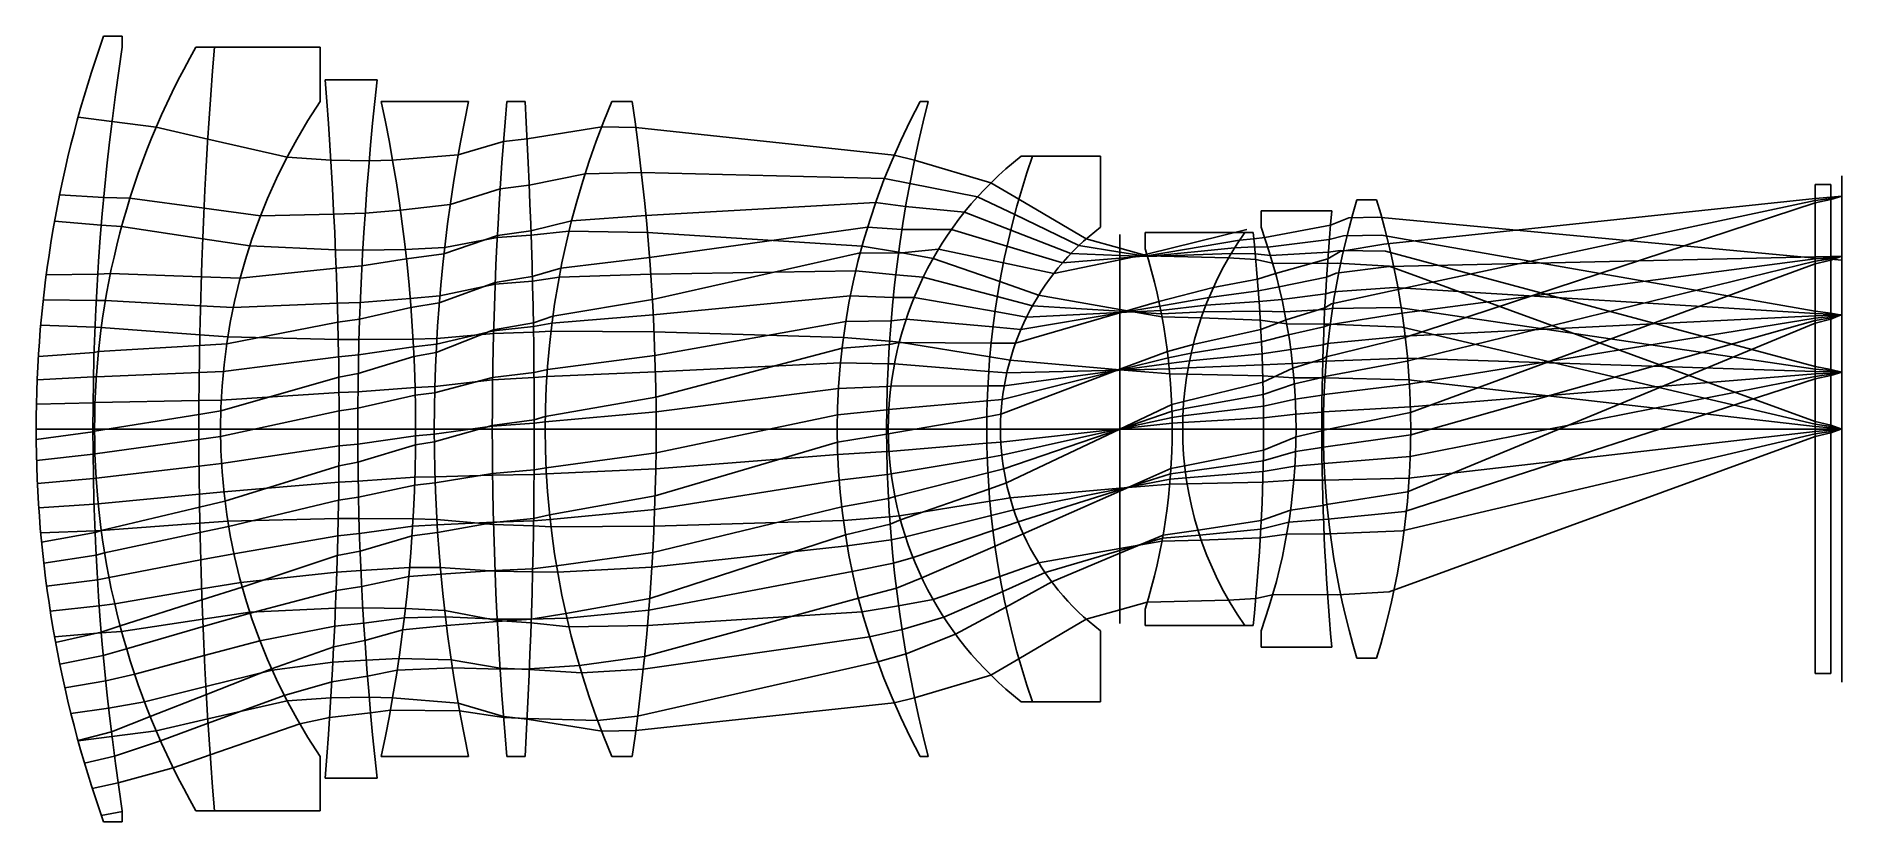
# Model space of a CAD drawing. Extents: x 0 to 165, y -36 to 36.
import ezdxf

# ---------------------------------------------------------------- set-up
doc = ezdxf.new("R2010")
doc.units = 0
doc.header["$LTSCALE"] = 0.5
doc.layers.add('1', color=7, linetype='CONTINUOUS')
doc.layers.add('2', color=7, linetype='CONTINUOUS')

msp = doc.modelspace()

# ---------------------------------------------------------------- linework, layer by layer
at = {"layer": '1', "color": 7}
for p, q in [((6.175532, 36), (7.9001, 36)), ((6.175532, 36), (6.175532, 36)), ((7.9001, 35), (7.9001, 36)), ((14.647889, 35), (16.344307, 35)), ((14.647889, 35), (14.647889, 35)), ((16.344307, 35), (26.016167, 35)), ((16.344307, 35), (16.344307, 35)), ((26.016167, 30), (26.016167, 35)), ((26.481508, 32), (31.25886, 32)), ((26.481508, 32), (26.481508, 32)), ((31.632423, 30), (39.629677, 30)), ((31.632423, 30), (31.632423, 30)), ((43.151338, 30), (44.804782, 30)), ((43.151338, 30), (43.151338, 30)), ((52.768432, 30), (54.614988, 30)), ((52.768432, 30), (52.768432, 30)), ((81.021836, 30), (81.748548, 30)), ((81.021836, 30), (81.021836, 30)), ((90.265313, 25), (91.310701, 25)), ((90.265313, 25), (90.265313, 25)), ((91.310701, 25), (97.541514, 25)), ((91.310701, 25), (91.310701, 25)), ((97.541514, 18.5), (97.541514, 25)), ((165.48, -23.187705), (165.48, 23.187705)), ((163.03, -22.404484), (163.03, 22.404484)), ((163.03, 22.404484), (164.48, 22.404484)), ((163.03, 22.404484), (163.03, 22.404484)), ((164.48, -22.404484), (164.48, 22.404484)), ((112.255911, 18.5), (112.255911, 20)), ((112.255911, 20), (118.73679, 20)), ((112.255911, 20), (112.255911, 20)), ((121.03389, 21), (122.842495, 21)), ((121.03389, 21), (121.03389, 21)), ((99.319, -17.807079), (99.319, 17.807079)), ((101.636145, 16.5), (101.636145, 18)), ((101.636145, 18), (110.757107, 18)), ((101.636145, 18), (101.636145, 18)), ((110.757107, 18), (111.525703, 18)), ((110.757107, 18), (110.757107, 18)), ((101.636145, -16.5), (101.636145, -18)), ((101.636145, -18), (110.757107, -18)), ((101.636145, -18), (101.636145, -18)), ((110.757107, -18), (111.525703, -18)), ((110.757107, -18), (110.757107, -18)), ((97.541514, -18.5), (97.541514, -25)), ((112.255911, -18.5), (112.255911, -20)), ((112.255911, -20), (118.73679, -20)), ((112.255911, -20), (112.255911, -20)), ((121.03389, -21), (122.842495, -21)), ((121.03389, -21), (121.03389, -21)), ((163.03, -22.404484), (164.48, -22.404484)), ((163.03, -22.404484), (163.03, -22.404484)), ((90.265313, -25), (91.310701, -25)), ((90.265313, -25), (90.265313, -25)), ((91.310701, -25), (97.541514, -25)), ((91.310701, -25), (91.310701, -25)), ((26.016167, -30), (26.016167, -35)), ((31.632423, -30), (39.629677, -30)), ((31.632423, -30), (31.632423, -30)), ((43.151338, -30), (44.804782, -30)), ((43.151338, -30), (43.151338, -30)), ((52.768432, -30), (54.614988, -30)), ((52.768432, -30), (52.768432, -30)), ((81.021836, -30), (81.748548, -30)), ((81.021836, -30), (81.021836, -30)), ((26.481508, -32), (31.25886, -32)), ((26.481508, -32), (26.481508, -32)), ((6.175532, -36), (7.9001, -36)), ((6.175532, -36), (6.175532, -36)), ((7.9001, -35), (7.9001, -36)), ((14.647889, -35), (16.344307, -35)), ((14.647889, -35), (14.647889, -35)), ((16.344307, -35), (26.016167, -35)), ((16.344307, -35), (16.344307, -35))]:
    msp.add_line(p, q, dxfattribs=at)
for centre, radius, start, end in [((108.018, 0), 108.018, 160.532155, 199.467845), ((234.2077, 0), 228.9981, 171.208473, 188.791527), ((75.947, 0), 70.5874, 150.274897, 209.725103), ((442.782, 0), 427.8716, 175.307949, 184.692051), ((-369.8368, 0), 397.6081, 355.383771, 4.616229), ((317.2882, 0), 287.8138, 173.616486, 186.383514), ((70.8097, 0), 53.9116, 146.188216, 213.811784), ((-109.6783, 0), 144.4601, 348.014169, 11.985831), ((180.9404, 0), 144.4601, 168.014169, 191.985831), ((376.2461, 0), 334.443, 174.853572, 185.146428), ((-483.7347, 0), 529.3902, 356.751367, 3.248633), ((123.3264, 0), 76.6709, 156.965661, 203.034339), ((-148.4654, 0), 205.2843, 351.59677, 8.40323), ((136.3807, 0), 62.9651, 151.545911, 208.454089), ((198.0437, 0), 120.1023, 165.535088, 194.464912), ((109.848, 0), 31.7566, 128.071864, 231.928136), ((163.7121, 0), 76.5961, 160.95035, 199.04965), ((335.4812, 0), 217.6652, 174.727985, 185.272015), ((191.373444, 0), 73.407444, 163.376911, 196.623089), ((53.810468, 0), 72.155532, 343.079892, 16.920108), ((111.6402, 0), 23.2599, 127.310704, 232.689296), ((60.4668, 0), 54.9942, 340.34236, 19.65764), ((136.4062, 0), 31.3349, 144.93962, 215.06038), ((-58.3105, 0), 170.7874, 353.950122, 6.049878), ((48.0222, 0), 56.0955, 342.89395, 17.10605)]:
    msp.add_arc(centre, radius, start, end, dxfattribs=at)
at = {"layer": '2', "color": 7}
for p, q in [((3.844036, 28.56), (6.94948, 28.175008)), ((6.94948, 28.175008), (11.009648, 27.67167)), ((11.009648, 27.67167), (15.736172, 26.570042)), ((15.736172, 26.570042), (22.991028, 24.89649)), ((42.843264, 26.356572), (44.987396, 26.588138)), ((44.987396, 26.588138), (51.83498, 27.702054)), ((51.83498, 27.702054), (54.951778, 27.62418)), ((54.951778, 27.62418), (78.636414, 25.103809)), ((22.991028, 24.89649), (27.00686, 24.643678)), ((32.668534, 24.619086), (38.682051, 25.125336)), ((38.682051, 25.125336), (42.843264, 26.356572)), ((78.636414, 25.103809), (80.493592, 24.627921)), ((27.00686, 24.643678), (30.52583, 24.578988)), ((30.52583, 24.578988), (32.668534, 24.619086)), ((45.18387, 22.341214), (50.307412, 23.380638)), ((50.307412, 23.380638), (55.470051, 23.49416)), ((55.470051, 23.49416), (77.746607, 22.94879)), ((80.493592, 24.627921), (87.47898, 22.541264)), ((37.950926, 20.56042), (42.528209, 22.011124)), ((42.528209, 22.011124), (45.18387, 22.341214)), ((77.746607, 22.94879), (80.067726, 22.499602)), ((80.067726, 22.499602), (86.27797, 21.282278)), ((87.47898, 22.541264), (90.066605, 21.054775)), ((2.152149, 21.454833), (6.194698, 21.217931)), ((6.194698, 21.217931), (8.601511, 21.146304)), ((8.601511, 21.146304), (15.389147, 20.234996)), ((15.389147, 20.234996), (20.566174, 19.546067)), ((30.154803, 19.778675), (33.382301, 20.059531)), ((33.382301, 20.059531), (37.950926, 20.56042)), ((55.885665, 19.552139), (76.934636, 20.754981)), ((76.934636, 20.754981), (79.685005, 20.390729)), ((79.685005, 20.390729), (85.072716, 19.866226)), ((85.072716, 19.866226), (89.316368, 18.227384)), ((86.27797, 21.282278), (89.681091, 19.656352)), ((90.066605, 21.054775), (96.24045, 17.431886)), ((123.489145, 16.945726), (163.03, 21.129724)), ((124.510263, 12.719489), (163.03, 20.927933)), ((125.327609, 8.351081), (163.03, 20.713612)), ((163.03, 21.129724), (164.48, 21.230001)), ((163.03, 20.927933), (164.48, 21.127951)), ((163.03, 20.713612), (164.48, 21.016206)), ((164.48, 21.016206), (165.48, 21.344104)), ((164.48, 21.127951), (165.48, 21.341048)), ((164.48, 21.230001), (165.48, 21.335816)), ((1.691302, 19.04), (5.973696, 18.691418)), ((5.973696, 18.691418), (7.838021, 18.540442)), ((7.838021, 18.540442), (15.265013, 17.416425)), ((20.566174, 19.546067), (27.283525, 19.688785)), ((27.283525, 19.688785), (30.154803, 19.778675)), ((45.34398, 18.158592), (49.066286, 19.075177)), ((49.066286, 19.075177), (55.885665, 19.552139)), ((56.21725, 15.705306), (76.193865, 18.497261)), ((76.193865, 18.497261), (79.339174, 18.270137)), ((79.339174, 18.270137), (83.873173, 18.269921)), ((83.873173, 18.269921), (88.970561, 16.753058)), ((89.316368, 18.227384), (94.82411, 16.069912)), ((89.681091, 19.656352), (95.553395, 16.79993)), ((101.779775, 16.02586), (110.962871, 18.289696)), ((112.591158, 17.533208), (118.618866, 18.677992)), ((118.618866, 18.677992), (120.28656, 19.338017)), ((120.28656, 19.338017), (122.953814, 19.401722)), ((122.953814, 19.401722), (163.03, 15.659147)), ((15.265013, 17.416425), (19.573042, 16.770971)), ((19.573042, 16.770971), (27.431654, 16.430959)), ((33.843178, 16.440982), (37.441771, 16.63923)), ((37.374944, 16.052426), (42.273027, 17.723053)), ((37.441771, 16.63923), (42.263397, 17.540653)), ((42.263397, 17.540653), (45.35765, 17.755815)), ((42.273027, 17.723053), (45.34398, 18.158592)), ((45.35765, 17.755815), (48.826033, 18.114144)), ((48.826033, 18.114144), (56.026506, 18.01955)), ((56.026506, 18.01955), (75.688009, 16.763087)), ((75.688009, 16.763087), (79.041448, 16.218089)), ((88.970561, 16.753058), (94.055968, 15.225562)), ((95.553395, 16.79993), (99.319, 16.202296)), ((96.24045, 17.431886), (99.319, 16.568056)), ((99.319, 16.568056), (101.827729, 15.864116)), ((101.82925, 15.858955), (110.283169, 17.305005)), ((101.84883, 15.792373), (109.831801, 16.603532)), ((109.831801, 16.603532), (111.660188, 16.68236)), ((110.283169, 17.305005), (111.58463, 17.435049)), ((111.58463, 17.435049), (112.591158, 17.533208)), ((111.660188, 16.68236), (112.871858, 16.67549)), ((112.871858, 16.67549), (118.509081, 17.356235)), ((118.509081, 17.356235), (119.807466, 17.694168)), ((119.490283, 16.262491), (123.489145, 16.945726)), ((119.807466, 17.694168), (123.292096, 17.756037)), ((123.292096, 17.756037), (163.03, 10.784034)), ((27.431654, 16.430959), (29.941908, 16.397932)), ((27.497606, 14.750288), (29.862596, 14.943418)), ((29.862596, 14.943418), (33.93876, 15.583985)), ((29.941908, 16.397932), (33.843178, 16.440982)), ((33.93876, 15.583985), (37.374944, 16.052426)), ((48.085773, 14.740248), (56.21725, 15.705306)), ((56.4754, 11.870648), (75.521016, 16.146289)), ((75.521016, 16.146289), (79.025902, 16.103608)), ((79.025902, 16.103608), (82.692531, 16.463965)), ((79.041448, 16.218089), (82.203996, 15.629802)), ((82.203996, 15.629802), (88.316559, 13.50833)), ((82.692531, 16.463965), (88.642185, 15.214151)), ((88.642185, 15.214151), (93.252216, 14.244473)), ((93.252216, 14.244473), (99.319, 15.51181)), ((94.055968, 15.225562), (99.319, 15.654411)), ((94.82411, 16.069912), (99.319, 15.892324)), ((99.319, 16.202296), (101.846239, 15.801202)), ((99.319, 15.51181), (101.779775, 16.02586)), ((99.319, 15.892324), (101.84883, 15.792373)), ((99.319, 15.654411), (101.82925, 15.858955)), ((101.827729, 15.864116), (109.283789, 15.69238)), ((101.846239, 15.801202), (109.515577, 16.08634)), ((109.283789, 15.69238), (111.769201, 15.531619)), ((109.515577, 16.08634), (111.72011, 16.06013)), ((111.72011, 16.06013), (113.109055, 15.910845)), ((111.769201, 15.531619), (113.316293, 15.208325)), ((113.109055, 15.910845), (118.42003, 16.204558)), ((113.316293, 15.208325), (118.345657, 15.175482)), ((113.586661, 14.23525), (118.376245, 15.606984)), ((118.345657, 15.175482), (119.290466, 15.208414)), ((118.376245, 15.606984), (119.490283, 16.262491)), ((118.42003, 16.204558), (119.509822, 16.359181)), ((119.290466, 15.208414), (123.997882, 14.908121)), ((119.509822, 16.359181), (123.655754, 16.279776)), ((123.655754, 16.279776), (163.03, 5.712149)), ((123.997882, 14.908121), (163.03, 0.682902)), ((124.003285, 14.886113), (163.03, 15.78894)), ((124.950575, 10.569648), (163.03, 15.582881)), ((125.612133, 6.202901), (163.03, 15.366664)), ((125.94522, 1.4992), (163.03, 15.136015)), ((163.03, 15.78894), (164.48, 15.81093)), ((163.03, 15.582881), (164.48, 15.707428)), ((163.03, 15.659147), (164.48, 15.570585)), ((163.03, 15.366664), (164.48, 15.595611)), ((163.03, 15.136015), (164.48, 15.472862)), ((164.48, 15.472862), (165.48, 15.840582)), ((164.48, 15.595611), (165.48, 15.840515)), ((164.48, 15.707428), (165.48, 15.83908)), ((164.48, 15.81093), (165.48, 15.834063)), ((164.48, 15.570585), (165.48, 15.477199)), ((0.929623, 14.140998), (5.648606, 14.172876)), ((5.648606, 14.172876), (6.812574, 14.248234)), ((6.812574, 14.248234), (15.137679, 13.944198)), ((15.137679, 13.944198), (18.69805, 13.814359)), ((18.69805, 13.814359), (27.497606, 14.750288)), ((36.943116, 11.554331), (42.073035, 13.434394)), ((36.995724, 12.19224), (42.066019, 13.258718)), ((42.066019, 13.258718), (45.48188, 13.557129)), ((42.073035, 13.434394), (45.470945, 13.977464)), ((45.470945, 13.977464), (48.085773, 14.740248)), ((45.48188, 13.557129), (47.928572, 13.913824)), ((47.928572, 13.913824), (56.327391, 14.197063)), ((56.327391, 14.197063), (75.107347, 14.497585)), ((75.107347, 14.497585), (78.774663, 14.123004)), ((78.774663, 14.123004), (81.295922, 13.901816)), ((81.295922, 13.901816), (88.084002, 12.138917)), ((88.316559, 13.50833), (91.868725, 12.252009)), ((107.875346, 12.956323), (111.923406, 13.738752)), ((111.923406, 13.738752), (113.586661, 14.23525)), ((113.899222, 13.013004), (118.26157, 13.920188)), ((118.26157, 13.920188), (119.130741, 14.278139)), ((119.130741, 14.278139), (124.003285, 14.886113)), ((0.65099, 11.841177), (5.511791, 11.760572)), ((5.511791, 11.760572), (6.348, 11.771159)), ((6.348, 11.771159), (15.059435, 11.292185)), ((27.604199, 11.526224), (29.708437, 11.604444)), ((29.708437, 11.604444), (34.284908, 11.971432)), ((34.284908, 11.971432), (36.995724, 12.19224)), ((47.35586, 10.339439), (56.4754, 11.870648)), ((56.552111, 10.462512), (74.609484, 12.203307)), ((74.609484, 12.203307), (78.546034, 12.036207)), ((78.546034, 12.036207), (80.467994, 12.053917)), ((80.467994, 12.053917), (87.875415, 10.759171)), ((88.084002, 12.138917), (91.304274, 11.290397)), ((91.868725, 12.252009), (99.319, 10.942515)), ((99.319, 10.642393), (102.888912, 11.676857)), ((102.888912, 11.676857), (107.875346, 12.956323)), ((102.979952, 11.240581), (107.486763, 12.064084)), ((107.194827, 11.338944), (112.0761, 11.693701)), ((107.486763, 12.064084), (112.006813, 12.662899)), ((112.006813, 12.662899), (113.899222, 13.013004)), ((112.0761, 11.693701), (114.168398, 11.853287)), ((114.168398, 11.853287), (118.168603, 12.384451)), ((118.168603, 12.384451), (118.869225, 12.569779)), ((118.71913, 11.465413), (124.510263, 12.719489)), ((118.869225, 12.569779), (124.456546, 12.961196)), ((124.456546, 12.961196), (163.03, 10.588196)), ((15.059435, 11.292185), (18.059164, 11.128411)), ((18.059164, 11.128411), (27.604199, 11.526224)), ((27.65086, 9.785752), (29.649957, 10.051103)), ((29.649957, 10.051103), (34.352356, 11.130621)), ((34.352356, 11.130621), (36.943116, 11.554331)), ((45.565998, 9.734228), (47.35586, 10.339439)), ((47.272639, 9.708363), (56.552111, 10.462512)), ((78.351808, 9.920359), (79.72956, 10.06783)), ((79.72956, 10.06783), (87.688396, 9.346598)), ((87.875415, 10.759171), (90.761132, 10.251218)), ((89.75224, 7.870206), (99.319, 10.642393)), ((90.242058, 9.118248), (99.319, 10.630609)), ((90.761132, 10.251218), (99.319, 10.683353)), ((91.304274, 11.290397), (99.319, 10.789753)), ((99.319, 10.630609), (102.979952, 11.240581)), ((99.319, 10.942515), (103.170392, 10.265577)), ((99.319, 10.683353), (103.054061, 10.871957)), ((99.319, 10.789753), (103.116198, 10.552559)), ((103.054061, 10.871957), (107.194827, 11.338944)), ((103.116198, 10.552559), (106.965528, 10.729529)), ((103.170392, 10.265577), (106.777701, 10.199412)), ((106.777701, 10.199412), (112.185857, 9.966349)), ((106.965528, 10.729529), (112.13491, 10.802688)), ((112.13491, 10.802688), (114.402965, 10.735554)), ((112.185857, 9.966349), (114.609588, 9.639529)), ((112.233268, 9.119158), (114.542222, 10.010532)), ((114.402965, 10.735554), (118.092037, 10.958614)), ((114.542222, 10.010532), (118.098731, 11.090606)), ((118.092037, 10.958614), (118.664437, 11.035363)), ((118.098731, 11.090606), (118.71913, 11.465413)), ((118.491418, 9.551399), (124.950575, 10.569648)), ((118.664437, 11.035363), (124.844878, 11.118436)), ((124.844878, 11.118436), (163.03, 5.492353)), ((125.304354, 8.50355), (163.03, 10.375659)), ((125.810397, 4.106831), (163.03, 10.158588)), ((163.03, 10.784034), (164.48, 10.618679)), ((163.03, 10.588196), (164.48, 10.529773)), ((163.03, 10.375659), (164.48, 10.422804)), ((163.03, 10.158588), (164.48, 10.312015)), ((163.03, 9.927176), (164.48, 10.189323)), ((163.03, 9.693445), (164.48, 10.068887)), ((164.48, 10.618679), (165.48, 10.44323)), ((164.48, 10.529773), (165.48, 10.468254)), ((164.48, 10.068887), (165.48, 10.482621)), ((164.48, 10.312015), (165.48, 10.474611)), ((164.48, 10.422804), (165.48, 10.472428)), ((164.48, 10.189323), (165.48, 10.471243)), ((0.420333, 9.52), (5.399302, 9.319155)), ((5.399302, 9.319155), (5.974414, 9.296144)), ((5.974414, 9.296144), (14.997314, 8.623701)), ((14.997314, 8.623701), (17.561972, 8.434455)), ((17.466897, 7.81063), (27.65086, 9.785752)), ((17.561972, 8.434455), (27.686483, 8.212227)), ((34.547474, 8.224759), (36.718012, 8.283922)), ((36.651179, 7.024328), (41.926604, 9.088175)), ((36.689359, 7.769021), (41.924208, 8.999614)), ((36.718012, 8.283922), (41.917737, 8.755918)), ((41.917737, 8.755918), (45.581004, 8.880829)), ((41.924208, 8.999614), (45.572299, 9.385368)), ((41.926604, 9.088175), (45.565998, 9.734228)), ((45.572299, 9.385368), (47.272639, 9.708363)), ((45.581004, 8.880829), (47.180998, 8.961286)), ((47.180998, 8.961286), (56.62557, 8.907177)), ((56.62557, 8.907177), (73.976014, 8.382064)), ((56.708433, 6.733653), (74.190662, 9.849011)), ((73.976014, 8.382064), (78.211297, 8.04721)), ((74.190662, 9.849011), (78.351808, 9.920359)), ((87.688396, 9.346598), (90.242058, 9.118248)), ((106.043913, 7.74645), (112.233268, 9.119158)), ((112.29062, 7.974566), (114.779253, 8.632468)), ((114.609588, 9.639529), (118.028095, 9.606571)), ((114.779253, 8.632468), (118.016983, 9.35167)), ((118.016983, 9.35167), (118.491418, 9.551399)), ((118.028095, 9.606571), (118.498079, 9.612627)), ((118.220145, 6.614646), (125.327609, 8.351081)), ((118.320248, 7.822587), (125.304354, 8.50355)), ((118.498079, 9.612627), (125.172516, 9.323325)), ((125.172516, 9.323325), (163.03, 0.450553)), ((125.659795, -5.767888), (163.03, 9.693445)), ((125.963474, -0.522618), (163.03, 9.927176)), ((0.205041, 6.652375), (5.31734, 7.023726)), ((5.31734, 7.023726), (5.716381, 7.088102)), ((5.716381, 7.088102), (14.978968, 7.659766)), ((14.978968, 7.659766), (17.466897, 7.81063)), ((17.156544, 5.272524), (27.716167, 6.621129)), ((27.686483, 8.212227), (29.591214, 8.199261)), ((27.716167, 6.621129), (29.554335, 6.782809)), ((29.519268, 5.081864), (34.62916, 6.639084)), ((29.554335, 6.782809), (34.584849, 7.540851)), ((29.591214, 8.199261), (34.547474, 8.224759)), ((34.584849, 7.540851), (36.689359, 7.769021)), ((34.62916, 6.639084), (36.651179, 7.024328)), ((46.850208, 5.460669), (56.708433, 6.733653)), ((56.798059, 2.925073), (73.85162, 7.397157)), ((73.85162, 7.397157), (78.190562, 7.732251)), ((78.190562, 7.732251), (79.09497, 7.920402)), ((78.211297, 8.04721), (79.106984, 7.966904)), ((79.09497, 7.920402), (87.521824, 7.874287)), ((79.106984, 7.966904), (87.401064, 6.602146)), ((87.521824, 7.874287), (89.75224, 7.870206)), ((99.319, 5.468922), (103.665047, 7.111869)), ((103.665047, 7.111869), (106.043913, 7.74645)), ((103.735612, 6.536116), (105.851069, 6.946935)), ((105.700112, 6.24597), (112.337513, 6.898681)), ((105.851069, 6.946935), (112.29062, 7.974566)), ((112.337513, 6.898681), (114.974938, 7.295541)), ((114.974938, 7.295541), (117.953092, 7.724093)), ((117.953092, 7.724093), (118.320248, 7.822587)), ((5.522622, 4.794576), (14.941791, 5.182829)), ((14.941791, 5.182829), (17.156544, 5.272524)), ((27.742878, 4.754045), (29.519268, 5.081864)), ((41.836186, 4.704195), (45.630212, 5.174325)), ((45.630212, 5.174325), (46.850208, 5.460669)), ((46.8074, 4.823859), (56.752177, 5.233556)), ((56.752177, 5.233556), (73.70837, 6.064892)), ((73.70837, 6.064892), (78.090311, 5.978871)), ((78.090311, 5.978871), (78.66009, 5.98297)), ((78.66009, 5.98297), (87.298181, 5.27973)), ((87.298181, 5.27973), (88.956233, 5.143985)), ((87.401064, 6.602146), (89.247724, 6.29285)), ((88.419424, 1.348528), (99.319, 5.468922)), ((88.53638, 2.690064), (99.319, 5.418525)), ((88.717827, 3.948133), (99.319, 5.39727)), ((88.956233, 5.143985), (99.319, 5.40393)), ((89.247724, 6.29285), (99.319, 5.435796)), ((99.319, 5.418525), (103.735612, 6.536116)), ((99.319, 5.39727), (103.794915, 6.009109)), ((99.319, 5.40393), (103.845694, 5.51748)), ((99.319, 5.435796), (103.890214, 5.046791)), ((103.794915, 6.009109), (105.700112, 6.24597)), ((103.845694, 5.51748), (105.578554, 5.615352)), ((103.890214, 5.046791), (105.477818, 5.031019)), ((105.477818, 5.031019), (112.407131, 4.881235)), ((105.578554, 5.615352), (112.375869, 5.873623)), ((112.375869, 5.873623), (115.134115, 5.987207)), ((112.422923, 4.293503), (115.177309, 5.578731)), ((115.134115, 5.987207), (117.903631, 6.175803)), ((115.177309, 5.578731), (117.910998, 6.430115)), ((117.903631, 6.175803), (118.190501, 6.213681)), ((117.910998, 6.430115), (118.220145, 6.614646)), ((118.101837, 4.825672), (125.612133, 6.202901)), ((118.190501, 6.213681), (125.579014, 6.488405)), ((125.579014, 6.488405), (163.03, 5.272233)), ((125.927353, 2.044845), (163.03, 5.052508)), ((163.03, 5.712149), (164.48, 5.462076)), ((163.03, 5.492353), (164.48, 5.353139)), ((163.03, 5.272233), (164.48, 5.24137)), ((163.03, 5.052508), (164.48, 5.12943)), ((163.03, 4.825492), (164.48, 5.011468)), ((164.48, 5.462076), (165.48, 5.193687)), ((164.48, 5.353139), (165.48, 5.205802)), ((164.48, 5.24137), (165.48, 5.208896)), ((164.48, 4.889647), (165.48, 5.212632)), ((164.48, 5.12943), (165.48, 5.210494)), ((164.48, 5.011468), (165.48, 5.209259)), ((0.094459, 4.51638), (5.259209, 4.766367)), ((5.259209, 4.766367), (5.522622, 4.794576)), ((16.923749, 1.662785), (27.742878, 4.754045)), ((16.963532, 2.655332), (27.757274, 3.339667)), ((27.757274, 3.339667), (29.49467, 3.415808)), ((29.49467, 3.415808), (34.731632, 3.806845)), ((34.731632, 3.806845), (36.533067, 3.904182)), ((34.748847, 3.085387), (36.518563, 3.324689)), ((36.518563, 3.324689), (41.836186, 4.704195)), ((36.533067, 3.904182), (41.833563, 4.513875)), ((41.833563, 4.513875), (45.634512, 4.713952)), ((45.634512, 4.713952), (46.8074, 4.823859)), ((56.812956, 1.562228), (73.525488, 3.718358)), ((73.525488, 3.718358), (78.004622, 3.896449)), ((78.004622, 3.896449), (78.335646, 3.931053)), ((78.335646, 3.931053), (87.217563, 3.943137)), ((87.217563, 3.943137), (88.717827, 3.948133)), ((105.173642, 2.530471), (112.422923, 4.293503)), ((112.407131, 4.881235), (115.260497, 4.691786)), ((112.447454, 3.171318), (115.305089, 4.138132)), ((115.260497, 4.691786), (117.866225, 4.675672)), ((115.305089, 4.138132), (117.86735, 4.727724)), ((117.866225, 4.675672), (118.093609, 4.676536)), ((117.86735, 4.727724), (118.101837, 4.825672)), ((118.024243, 3.155387), (125.810397, 4.106831)), ((118.093609, 4.676536), (125.779292, 4.499717)), ((125.443379, -7.548581), (163.03, 4.59133)), ((125.779292, 4.499717), (163.03, 0.223019)), ((125.907464, -2.516989), (163.03, 4.825492)), ((163.03, 4.59133), (164.48, 4.889647)), ((0.024109, 2.282067), (5.222259, 2.407855)), ((5.222259, 2.407855), (5.401006, 2.417403)), ((5.401006, 2.417403), (14.918384, 2.613855)), ((14.912503, 1.341356), (16.923749, 1.662785)), ((14.918384, 2.613855), (16.963532, 2.655332)), ((16.902369, -0.678473), (27.767782, 1.672663)), ((27.767782, 1.672663), (29.480745, 1.911117)), ((29.480745, 1.911117), (34.748847, 3.085387)), ((46.663875, 1.133182), (56.798059, 2.925073)), ((73.429169, 1.307142), (77.954268, 1.758089)), ((77.954268, 1.758089), (78.142258, 1.796542)), ((78.142258, 1.796542), (87.159004, 2.566313)), ((87.159004, 2.566313), (88.53638, 2.690064)), ((99.319, -0.018408), (104.073337, 2.230502)), ((104.073337, 2.230502), (105.173642, 2.530471)), ((104.093938, 1.632577), (105.125461, 1.841554)), ((105.09428, 1.199836), (112.464121, 2.089191)), ((105.125461, 1.841554), (112.447454, 3.171318)), ((112.464121, 2.089191), (115.392965, 2.734678)), ((115.392965, 2.734678), (117.838159, 3.105808)), ((117.838159, 3.105808), (118.024243, 3.155387)), ((117.980252, 1.559584), (125.927353, 2.044845)), ((0, 0), (5.2096, 0)), ((5.2096, 0), (5.3596, 0)), ((5.3596, 0), (14.9104, 0)), ((5.359904, -0.207154), (14.912503, 1.341356)), ((14.9104, 0), (16.8981, 0)), ((16.8981, 0), (27.7713, 0)), ((27.7713, 0), (29.4744, 0)), ((29.4744, 0), (34.7818, 0)), ((34.7818, 0), (36.4803, 0)), ((36.4803, 0), (41.8031, 0)), ((36.481118, -0.486077), (41.803197, 0.254212)), ((36.485184, -1.187837), (41.803242, 0.308696)), ((41.8031, 0), (45.6555, 0)), ((41.803197, 0.254212), (45.655237, 0.527993)), ((41.803242, 0.308696), (45.654814, 0.851949)), ((45.654814, 0.851949), (46.663875, 1.133182)), ((45.655237, 0.527993), (46.658391, 0.665829)), ((45.6555, 0), (46.6555, 0)), ((46.6555, 0), (56.8189, 0)), ((46.658391, 0.665829), (56.812956, 1.562228)), ((56.80721, -2.190766), (73.429169, 1.307142)), ((56.8189, 0), (73.4156, 0)), ((73.4156, 0), (77.9414, 0)), ((77.9414, 0), (78.0914, 0)), ((78.0914, 0), (87.116, 0)), ((78.094468, -0.441393), (87.124128, 1.11582)), ((87.116, 0), (88.3803, 0)), ((87.124128, 1.11582), (88.419424, 1.348528)), ((88.3803, 0), (99.319, 0)), ((88.411193, -1.198409), (99.319, 0.000112)), ((88.505442, -2.409547), (99.319, 0.000302)), ((99.319, -0.002501), (104.093938, 1.632577)), ((99.319, 0.000302), (104.107543, 1.06745)), ((99.319, 0.000112), (104.115223, 0.527109)), ((99.319, 0), (104.1177, 0)), ((104.107543, 1.06745), (105.09428, 1.199836)), ((104.115223, 0.527109), (105.076881, 0.591362)), ((104.1177, 0), (105.0713, 0)), ((105.0713, 0), (112.4769, 0)), ((105.076881, 0.591362), (112.473753, 1.036748)), ((112.473753, 1.036748), (115.444189, 1.359681)), ((112.4769, 0), (115.461, 0)), ((115.444189, 1.359681), (117.82144, 1.538945)), ((115.461, 0), (117.816, 0)), ((117.816, 0), (117.966, 0)), ((117.82144, 1.538945), (117.980252, 1.559584)), ((117.966, 0), (125.966, 0)), ((117.966087, -0.121553), (125.94522, 1.4992)), ((125.966, 0), (163.03, 0)), ((163.03, 0.682902), (164.48, 0.348839)), ((163.03, 0.450553), (164.48, 0.231145)), ((163.03, 0.223019), (164.48, 0.114279)), ((163.03, 0), (164.48, 0)), ((164.48, 0.348839), (165.48, -0.01561)), ((164.48, 0.231145), (165.48, -0.003228)), ((164.48, 0.114279), (165.48, -0.00053)), ((164.48, -0.348839), (165.48, 0.01561)), ((164.48, -0.231145), (165.48, 0.003228)), ((164.48, -0.114279), (165.48, 0.00053)), ((164.48, 0), (165.48, 0)), ((0.004384, -0.973226), (5.209733, -0.246495)), ((5.209733, -0.246495), (5.359904, -0.207154)), ((5.396175, -2.272046), (14.911457, -0.951118)), ((14.911457, -0.951118), (16.902369, -0.678473)), ((16.991438, -3.171011), (27.768262, -1.554199)), ((27.768262, -1.554199), (29.477768, -1.39234)), ((29.477768, -1.39234), (34.780455, -0.623368)), ((29.490386, -3.033467), (34.774389, -1.463278)), ((34.774389, -1.463278), (36.485184, -1.187837)), ((34.780455, -0.623368), (36.481118, -0.486077)), ((56.727539, -6.123856), (73.427303, -1.213914)), ((73.427303, -1.213914), (77.942393, -0.488488)), ((77.942393, -0.488488), (78.094468, -0.441393)), ((78.15747, -2.047423), (87.12716, -1.307479)), ((87.12716, -1.307479), (88.411193, -1.198409)), ((88.668401, -3.649576), (99.319, -0.002501)), ((88.911265, -4.941504), (99.319, -0.018408)), ((112.465863, -1.941648), (115.456268, -0.721397)), ((115.456268, -0.721397), (117.816075, -0.180973)), ((117.816075, -0.180973), (117.966087, -0.121553)), ((117.982229, -1.664348), (125.963474, -0.522618)), ((123.997882, -14.908121), (163.03, -0.682902)), ((125.172516, -9.323325), (163.03, -0.450553)), ((125.779292, -4.499717), (163.03, -0.223019)), ((163.03, -0.223019), (164.48, -0.114279)), ((163.03, -0.450553), (164.48, -0.231145)), ((163.03, -0.682902), (164.48, -0.348839)), ((0.03891, -2.899046), (5.221229, -2.307753)), ((5.221229, -2.307753), (5.396175, -2.272046)), ((14.923979, -3.408806), (16.991438, -3.171011)), ((27.757066, -3.364326), (29.490386, -3.033467)), ((46.737753, -3.550499), (56.80721, -2.190766)), ((56.786385, -3.653555), (73.458863, -2.333713)), ((73.458863, -2.333713), (77.959182, -2.066656)), ((77.959182, -2.066656), (78.15747, -2.047423)), ((78.35801, -4.106361), (87.161514, -2.640137)), ((87.161514, -2.640137), (88.505442, -2.409547)), ((105.253257, -3.371961), (112.465863, -1.941648)), ((105.317978, -3.924077), (112.451787, -2.928683)), ((112.451787, -2.928683), (115.421875, -2.074075)), ((115.356249, -3.392697), (117.839442, -3.194424)), ((115.421875, -2.074075), (117.822677, -1.704835)), ((117.822677, -1.704835), (117.982229, -1.664348)), ((117.839442, -3.194424), (118.024844, -3.171654)), ((118.024844, -3.171654), (125.907464, -2.516989)), ((0.115827, -5.000943), (5.254671, -4.543143)), ((5.254671, -4.543143), (5.503587, -4.50628)), ((5.503587, -4.50628), (14.923979, -3.408806)), ((17.20772, -5.769609), (27.741492, -4.868577)), ((17.303506, -6.599074), (27.757066, -3.364326)), ((27.741492, -4.868577), (29.514076, -4.778793)), ((29.514076, -4.778793), (34.714241, -4.41754)), ((34.690537, -5.134133), (36.564601, -4.934485)), ((34.714241, -4.41754), (36.546372, -4.368652)), ((36.546372, -4.368652), (41.829999, -4.241693)), ((36.564601, -4.934485), (41.828059, -4.085853)), ((41.828059, -4.085853), (45.642233, -3.74787)), ((41.829999, -4.241693), (45.639068, -4.171029)), ((45.639068, -4.171029), (46.766398, -4.122264)), ((45.642233, -3.74787), (46.737753, -3.550499)), ((46.766398, -4.122264), (56.786385, -3.653555)), ((56.68584, -7.390044), (73.591341, -4.701082)), ((73.591341, -4.701082), (78.013947, -4.173835)), ((78.013947, -4.173835), (78.35801, -4.106361)), ((78.700954, -6.192186), (87.222, -4.028299)), ((87.222, -4.028299), (88.668401, -3.649576)), ((87.314684, -5.513387), (88.911265, -4.941504)), ((99.319, -5.691463), (104.000125, -3.630017)), ((99.319, -5.573605), (103.966628, -4.114129)), ((99.319, -5.491494), (103.930164, -4.583091)), ((103.930164, -4.583091), (105.392164, -4.472752)), ((103.966628, -4.114129), (105.317978, -3.924077)), ((104.000125, -3.630017), (105.253257, -3.371961)), ((105.392164, -4.472752), (112.432262, -3.904514)), ((105.477818, -5.031019), (112.407131, -4.881235)), ((112.407131, -4.881235), (115.260497, -4.691786)), ((112.432262, -3.904514), (115.356249, -3.392697)), ((115.260497, -4.691786), (117.866225, -4.675672)), ((117.866225, -4.675672), (118.093609, -4.676536)), ((118.093609, -4.676536), (125.779292, -4.499717)), ((5.693892, -6.861621), (14.952212, -5.981531)), ((14.952212, -5.981531), (17.20772, -5.769609)), ((14.970153, -7.150523), (17.303506, -6.599074)), ((17.642399, -8.927416), (27.717929, -6.514514)), ((27.717929, -6.514514), (29.542239, -6.248632)), ((29.542239, -6.248632), (34.690537, -5.134133)), ((47.060722, -7.872308), (56.727539, -6.123856)), ((73.821968, -7.14205), (78.110401, -6.369173)), ((78.110401, -6.369173), (78.700954, -6.192186)), ((79.106984, -7.966904), (87.401064, -6.602146)), ((79.202799, -8.327864), (87.314684, -5.513387)), ((87.401064, -6.602146), (89.247724, -6.29285)), ((89.247724, -6.29285), (99.319, -5.435796)), ((89.591458, -7.407828), (99.319, -5.491494)), ((89.990243, -8.503076), (99.319, -5.573605)), ((90.452099, -9.596214), (99.319, -5.691463)), ((99.319, -5.435796), (103.890214, -5.046791)), ((103.890214, -5.046791), (105.477818, -5.031019)), ((118.244297, -6.92469), (125.659795, -5.767888)), ((0.241856, -7.224348), (5.313492, -6.897192)), ((5.313492, -6.897192), (5.693892, -6.861621)), ((5.975549, -9.304684), (14.970153, -7.150523)), ((17.561972, -8.434455), (27.686483, -8.212227)), ((27.686483, -8.212227), (29.591214, -8.199261)), ((29.591214, -8.199261), (34.547474, -8.224759)), ((34.547474, -8.224759), (36.718012, -8.283922)), ((41.913176, -8.579995), (45.59205, -8.196103)), ((45.59205, -8.196103), (47.060722, -7.872308)), ((47.104141, -8.282155), (56.68584, -7.390044)), ((56.507398, -11.304693), (73.821968, -7.14205)), ((73.976014, -8.382064), (78.211297, -8.04721)), ((78.211297, -8.04721), (79.106984, -7.966904)), ((79.672526, -9.895574), (87.528073, -7.934521)), ((87.528073, -7.934521), (89.591458, -7.407828)), ((112.27123, -8.379114), (114.956831, -7.429576)), ((114.956831, -7.429576), (117.928432, -6.995178)), ((117.928432, -6.995178), (118.244297, -6.92469)), ((117.974155, -8.29607), (118.36006, -8.255713)), ((118.36006, -8.255713), (125.443379, -7.548581)), ((0.420333, -9.52), (5.399302, -9.319155)), ((0.498676, -10.367416), (5.405862, -9.478859)), ((5.399302, -9.319155), (5.974414, -9.296144)), ((5.405862, -9.478859), (5.975549, -9.304684)), ((5.974414, -9.296144), (14.997314, -8.623701)), ((6.279549, -11.35902), (15.015524, -9.484103)), ((14.997314, -8.623701), (17.561972, -8.434455)), ((15.015524, -9.484103), (17.642399, -8.927416)), ((18.122797, -11.425884), (27.650955, -9.781894)), ((27.650955, -9.781894), (29.633916, -9.581033)), ((29.633916, -9.581033), (34.507224, -8.902533)), ((29.69164, -11.18043), (34.448707, -9.804397)), ((34.448707, -9.804397), (36.792907, -9.498461)), ((34.507224, -8.902533), (36.74765, -8.784714)), ((36.718012, -8.283922), (41.917737, -8.755918)), ((36.74765, -8.784714), (41.912283, -8.545101)), ((36.792907, -9.498461), (41.913176, -8.579995)), ((41.912283, -8.545101), (45.58867, -8.41153)), ((41.917737, -8.755918), (45.581004, -8.880829)), ((45.581004, -8.880829), (47.180998, -8.961286)), ((45.58867, -8.41153), (47.104141, -8.282155)), ((47.180998, -8.961286), (56.62557, -8.907177)), ((56.231331, -15.520705), (74.168805, -9.709993)), ((56.62557, -8.907177), (73.976014, -8.382064)), ((74.168805, -9.709993), (78.25807, -8.715812)), ((78.25807, -8.715812), (79.202799, -8.327864)), ((78.370267, -10.140604), (79.672526, -9.895574)), ((80.358471, -11.783435), (87.683167, -9.303973)), ((87.683167, -9.303973), (89.990243, -8.503076)), ((87.873479, -10.745515), (90.452099, -9.596214)), ((99.319, -11.381404), (103.267712, -9.728236)), ((103.219919, -9.995847), (106.617486, -9.721549)), ((103.267712, -9.728236), (106.475026, -9.27366)), ((106.475026, -9.27366), (112.27123, -8.379114)), ((106.617486, -9.721549), (112.230823, -9.164776)), ((112.185857, -9.966349), (114.609588, -9.639529)), ((112.230823, -9.164776), (114.793082, -8.545005)), ((114.609588, -9.639529), (118.028095, -9.606571)), ((114.793082, -8.545005), (117.974155, -8.29607)), ((118.028095, -9.606571), (118.498079, -9.612627)), ((118.498079, -9.612627), (125.172516, -9.323325)), ((0.701858, -12.293661), (5.501081, -11.550418)), ((5.501081, -11.550418), (6.279549, -11.35902)), ((15.078773, -12.002321), (18.122797, -11.425884)), ((27.602289, -11.591892), (29.69164, -11.18043)), ((47.685654, -12.526151), (56.507398, -11.304693)), ((56.427818, -12.665424), (74.331809, -10.702287)), ((74.331809, -10.702287), (78.370267, -10.140604)), ((81.174396, -13.649398), (87.873479, -10.745515)), ((91.868725, -12.252009), (99.319, -10.942515)), ((92.454545, -13.150422), (99.319, -11.138932)), ((93.065141, -13.999647), (99.319, -11.381404)), ((99.319, -11.138932), (103.219919, -9.995847)), ((99.319, -10.942515), (103.170392, -10.265577)), ((103.170392, -10.265577), (106.777701, -10.199412)), ((106.777701, -10.199412), (112.185857, -9.966349)), ((6.684307, -13.611041), (15.078773, -12.002321)), ((18.761824, -14.052728), (27.555189, -13.107552)), ((18.884531, -14.499565), (27.602289, -11.591892)), ((27.555189, -13.107552), (29.767284, -12.980989)), ((29.767284, -12.980989), (34.222782, -12.696417)), ((34.222782, -12.696417), (37.039607, -12.699698)), ((37.039607, -12.699698), (42.057448, -13.040908)), ((37.094206, -13.303873), (42.055083, -12.980146)), ((42.055083, -12.980146), (45.500751, -12.799269)), ((42.057448, -13.040908), (45.493476, -13.096625)), ((45.493476, -13.096625), (47.785621, -13.115548)), ((45.500751, -12.799269), (47.685654, -12.526151)), ((47.785621, -13.115548), (56.427818, -12.665424)), ((56.146529, -16.601269), (74.785155, -13.061114)), ((74.785155, -13.061114), (78.573138, -12.302329)), ((78.573138, -12.302329), (80.358471, -11.783435)), ((88.316559, -13.50833), (91.868725, -12.252009)), ((88.577244, -14.89013), (92.454545, -13.150422)), ((0.966086, -14.414435), (5.626436, -13.810709)), ((5.626436, -13.810709), (6.684307, -13.611041)), ((7.200903, -16.017339), (15.161614, -14.659873)), ((15.161614, -14.659873), (18.761824, -14.052728)), ((15.196795, -15.65242), (18.884531, -14.499565)), ((19.60277, -16.861522), (27.496172, -14.788858)), ((27.496172, -14.788858), (29.836533, -14.433394)), ((29.836533, -14.433394), (34.146763, -13.530398)), ((34.146763, -13.530398), (37.094206, -13.303873)), ((75.354012, -15.503134), (78.830513, -14.586926)), ((78.830513, -14.586926), (81.174396, -13.649398)), ((82.203996, -15.629802), (88.316559, -13.50833)), ((83.188142, -17.254959), (88.577244, -14.89013)), ((88.872798, -16.310778), (93.065141, -13.999647)), ((1.295406, -16.678618), (5.783839, -16.207082)), ((5.783839, -16.207082), (7.200903, -16.017339)), ((7.700257, -18.026735), (15.196795, -15.65242)), ((19.573042, -16.770971), (27.431654, -16.430959)), ((27.431654, -16.430959), (29.941908, -16.397932)), ((29.941908, -16.397932), (33.843178, -16.440982)), ((33.843178, -16.440982), (37.441771, -16.63923)), ((48.545928, -16.920636), (56.231331, -15.520705)), ((55.759017, -20.833421), (75.354012, -15.503134)), ((75.688009, -16.763087), (79.041448, -16.218089)), ((79.041448, -16.218089), (82.203996, -15.629802)), ((84.250552, -18.795008), (88.872798, -16.310778)), ((99.319, -16.568056), (101.827729, -15.864116)), ((101.827729, -15.864116), (109.283789, -15.69238)), ((109.283789, -15.69238), (111.769201, -15.531619)), ((111.769201, -15.531619), (113.316293, -15.208325)), ((113.316293, -15.208325), (118.345657, -15.175482)), ((118.345657, -15.175482), (119.290466, -15.208414)), ((119.290466, -15.208414), (123.997882, -14.908121)), ((5.968732, -18.63071), (7.700257, -18.026735)), ((7.838021, -18.540442), (15.265013, -17.416425)), ((8.294015, -20.14087), (15.293474, -18.101557)), ((15.265013, -17.416425), (19.573042, -16.770971)), ((15.293474, -18.101557), (19.60277, -16.861522)), ((20.511934, -19.406064), (27.360352, -18.072733)), ((27.360352, -18.072733), (30.024525, -17.786644)), ((30.024525, -17.786644), (33.742963, -17.293407)), ((33.605933, -18.394265), (37.606154, -18.000404)), ((33.742963, -17.293407), (37.508519, -17.205116)), ((37.441771, -16.63923), (42.263397, -17.540653)), ((37.508519, -17.205116), (42.257876, -17.435215)), ((37.606154, -18.000404), (42.268365, -17.634984)), ((42.257876, -17.435215), (45.368332, -17.43459)), ((42.263397, -17.540653), (45.35765, -17.755815)), ((42.268365, -17.634984), (45.368473, -17.430312)), ((45.35765, -17.755815), (48.826033, -18.114144)), ((45.368332, -17.43459), (48.640338, -17.332599)), ((45.368473, -17.430312), (48.545928, -16.920636)), ((48.640338, -17.332599), (56.146529, -16.601269)), ((48.826033, -18.114144), (56.026506, -18.01955)), ((56.026506, -18.01955), (75.688009, -16.763087)), ((79.35301, -18.359809), (83.188142, -17.254959)), ((90.066605, -21.054775), (96.24045, -17.431886)), ((96.24045, -17.431886), (99.319, -16.568056)), ((1.691302, -19.04), (5.973696, -18.691418)), ((1.785702, -19.559836), (5.968732, -18.63071)), ((5.973696, -18.691418), (7.838021, -18.540442)), ((15.414363, -20.760748), (20.511934, -19.406064)), ((27.270613, -19.947518), (30.126922, -19.369659)), ((30.126922, -19.369659), (33.605933, -18.394265)), ((55.634283, -22.021877), (76.360472, -19.030924)), ((76.360472, -19.030924), (79.35301, -18.359809)), ((79.720118, -20.593504), (84.250552, -18.795008)), ((2.168679, -21.536237), (6.152257, -20.756801)), ((6.152257, -20.756801), (8.294015, -20.14087)), ((9.0337, -22.476462), (15.414363, -20.760748)), ((21.582623, -21.980798), (27.270613, -19.947518)), ((21.634054, -22.09562), (27.196044, -21.380404)), ((27.196044, -21.380404), (30.255323, -21.187518)), ((30.255323, -21.187518), (33.244815, -21.016747)), ((33.244815, -21.016747), (38.03856, -21.160923)), ((38.03856, -21.160923), (42.521426, -21.908043)), ((49.783769, -21.677368), (55.759017, -20.833421)), ((55.12449, -26.321103), (77.141026, -21.336936)), ((77.141026, -21.336936), (79.720118, -20.593504)), ((87.47898, -22.541264), (90.066605, -21.054775)), ((2.637685, -23.725041), (6.376423, -23.087635)), ((6.376423, -23.087635), (9.0337, -22.476462)), ((15.561385, -23.593484), (21.634054, -22.09562)), ((15.602025, -24.318201), (21.582623, -21.980798)), ((22.738391, -24.40512), (27.096068, -23.162455)), ((27.096068, -23.162455), (30.366874, -22.648091)), ((30.366874, -22.648091), (33.081078, -22.101593)), ((33.081078, -22.101593), (38.145411, -21.870336)), ((38.145411, -21.870336), (42.5288, -22.020087)), ((42.521426, -21.908043), (45.196094, -22.049932)), ((42.5288, -22.020087), (45.198915, -21.982155)), ((45.196094, -22.049932), (49.986892, -22.354944)), ((45.198915, -21.982155), (49.783769, -21.677368)), ((49.986892, -22.354944), (55.634283, -22.021877)), ((80.493592, -24.627921), (87.47898, -22.541264)), ((9.933878, -24.996975), (15.561385, -23.593484)), ((10.463429, -26.353044), (15.602025, -24.318201)), ((15.760855, -26.963818), (22.738391, -24.40512)), ((22.991028, -24.89649), (27.00686, -24.643678)), ((27.00686, -24.643678), (30.52583, -24.578988)), ((30.52583, -24.578988), (32.668534, -24.619086)), ((32.668534, -24.619086), (38.682051, -25.125336)), ((78.636414, -25.103809), (80.493592, -24.627921)), ((3.19568, -26.080062), (6.642203, -25.574882)), ((6.642203, -25.574882), (9.933878, -24.996975)), ((6.89738, -27.751546), (10.463429, -26.353044)), ((15.736172, -26.570042), (22.991028, -24.89649)), ((24.155999, -27.016528), (26.892156, -26.426062)), ((26.892156, -26.426062), (30.651461, -26.003137)), ((30.651461, -26.003137), (32.463329, -25.777468)), ((32.463329, -25.777468), (38.807097, -25.823335)), ((38.682051, -25.125336), (42.843264, -26.356572)), ((38.807097, -25.823335), (42.849506, -26.435424)), ((42.843264, -26.356572), (44.987396, -26.588138)), ((42.849506, -26.435424), (44.990894, -26.518487)), ((51.454994, -26.700711), (55.12449, -26.321103)), ((54.951778, -27.62418), (78.636414, -25.103809)), ((3.842995, -28.556203), (6.89738, -27.751546)), ((6.94948, -28.175008), (11.009648, -27.67167)), ((11.009648, -27.67167), (15.736172, -26.570042)), ((11.404833, -28.581283), (15.760855, -26.963818)), ((15.953568, -29.859599), (24.155999, -27.016528)), ((44.987396, -26.588138), (51.83498, -27.702054)), ((44.990894, -26.518487), (51.454994, -26.700711)), ((51.83498, -27.702054), (54.951778, -27.62418)), ((3.844036, -28.56), (6.94948, -28.175008)), ((7.180071, -29.976419), (11.404833, -28.581283)), ((4.433169, -30.627948), (7.180071, -29.976419)), ((7.517019, -32.4263), (12.556151, -31.051269)), ((12.556151, -31.051269), (15.953568, -29.859599)), ((5.142262, -32.931304), (7.517019, -32.4263)), ((5.974683, -35.426683), (7.909282, -35.059317))]:
    msp.add_line(p, q, dxfattribs=at)

doc.saveas('drawing.dxf')
